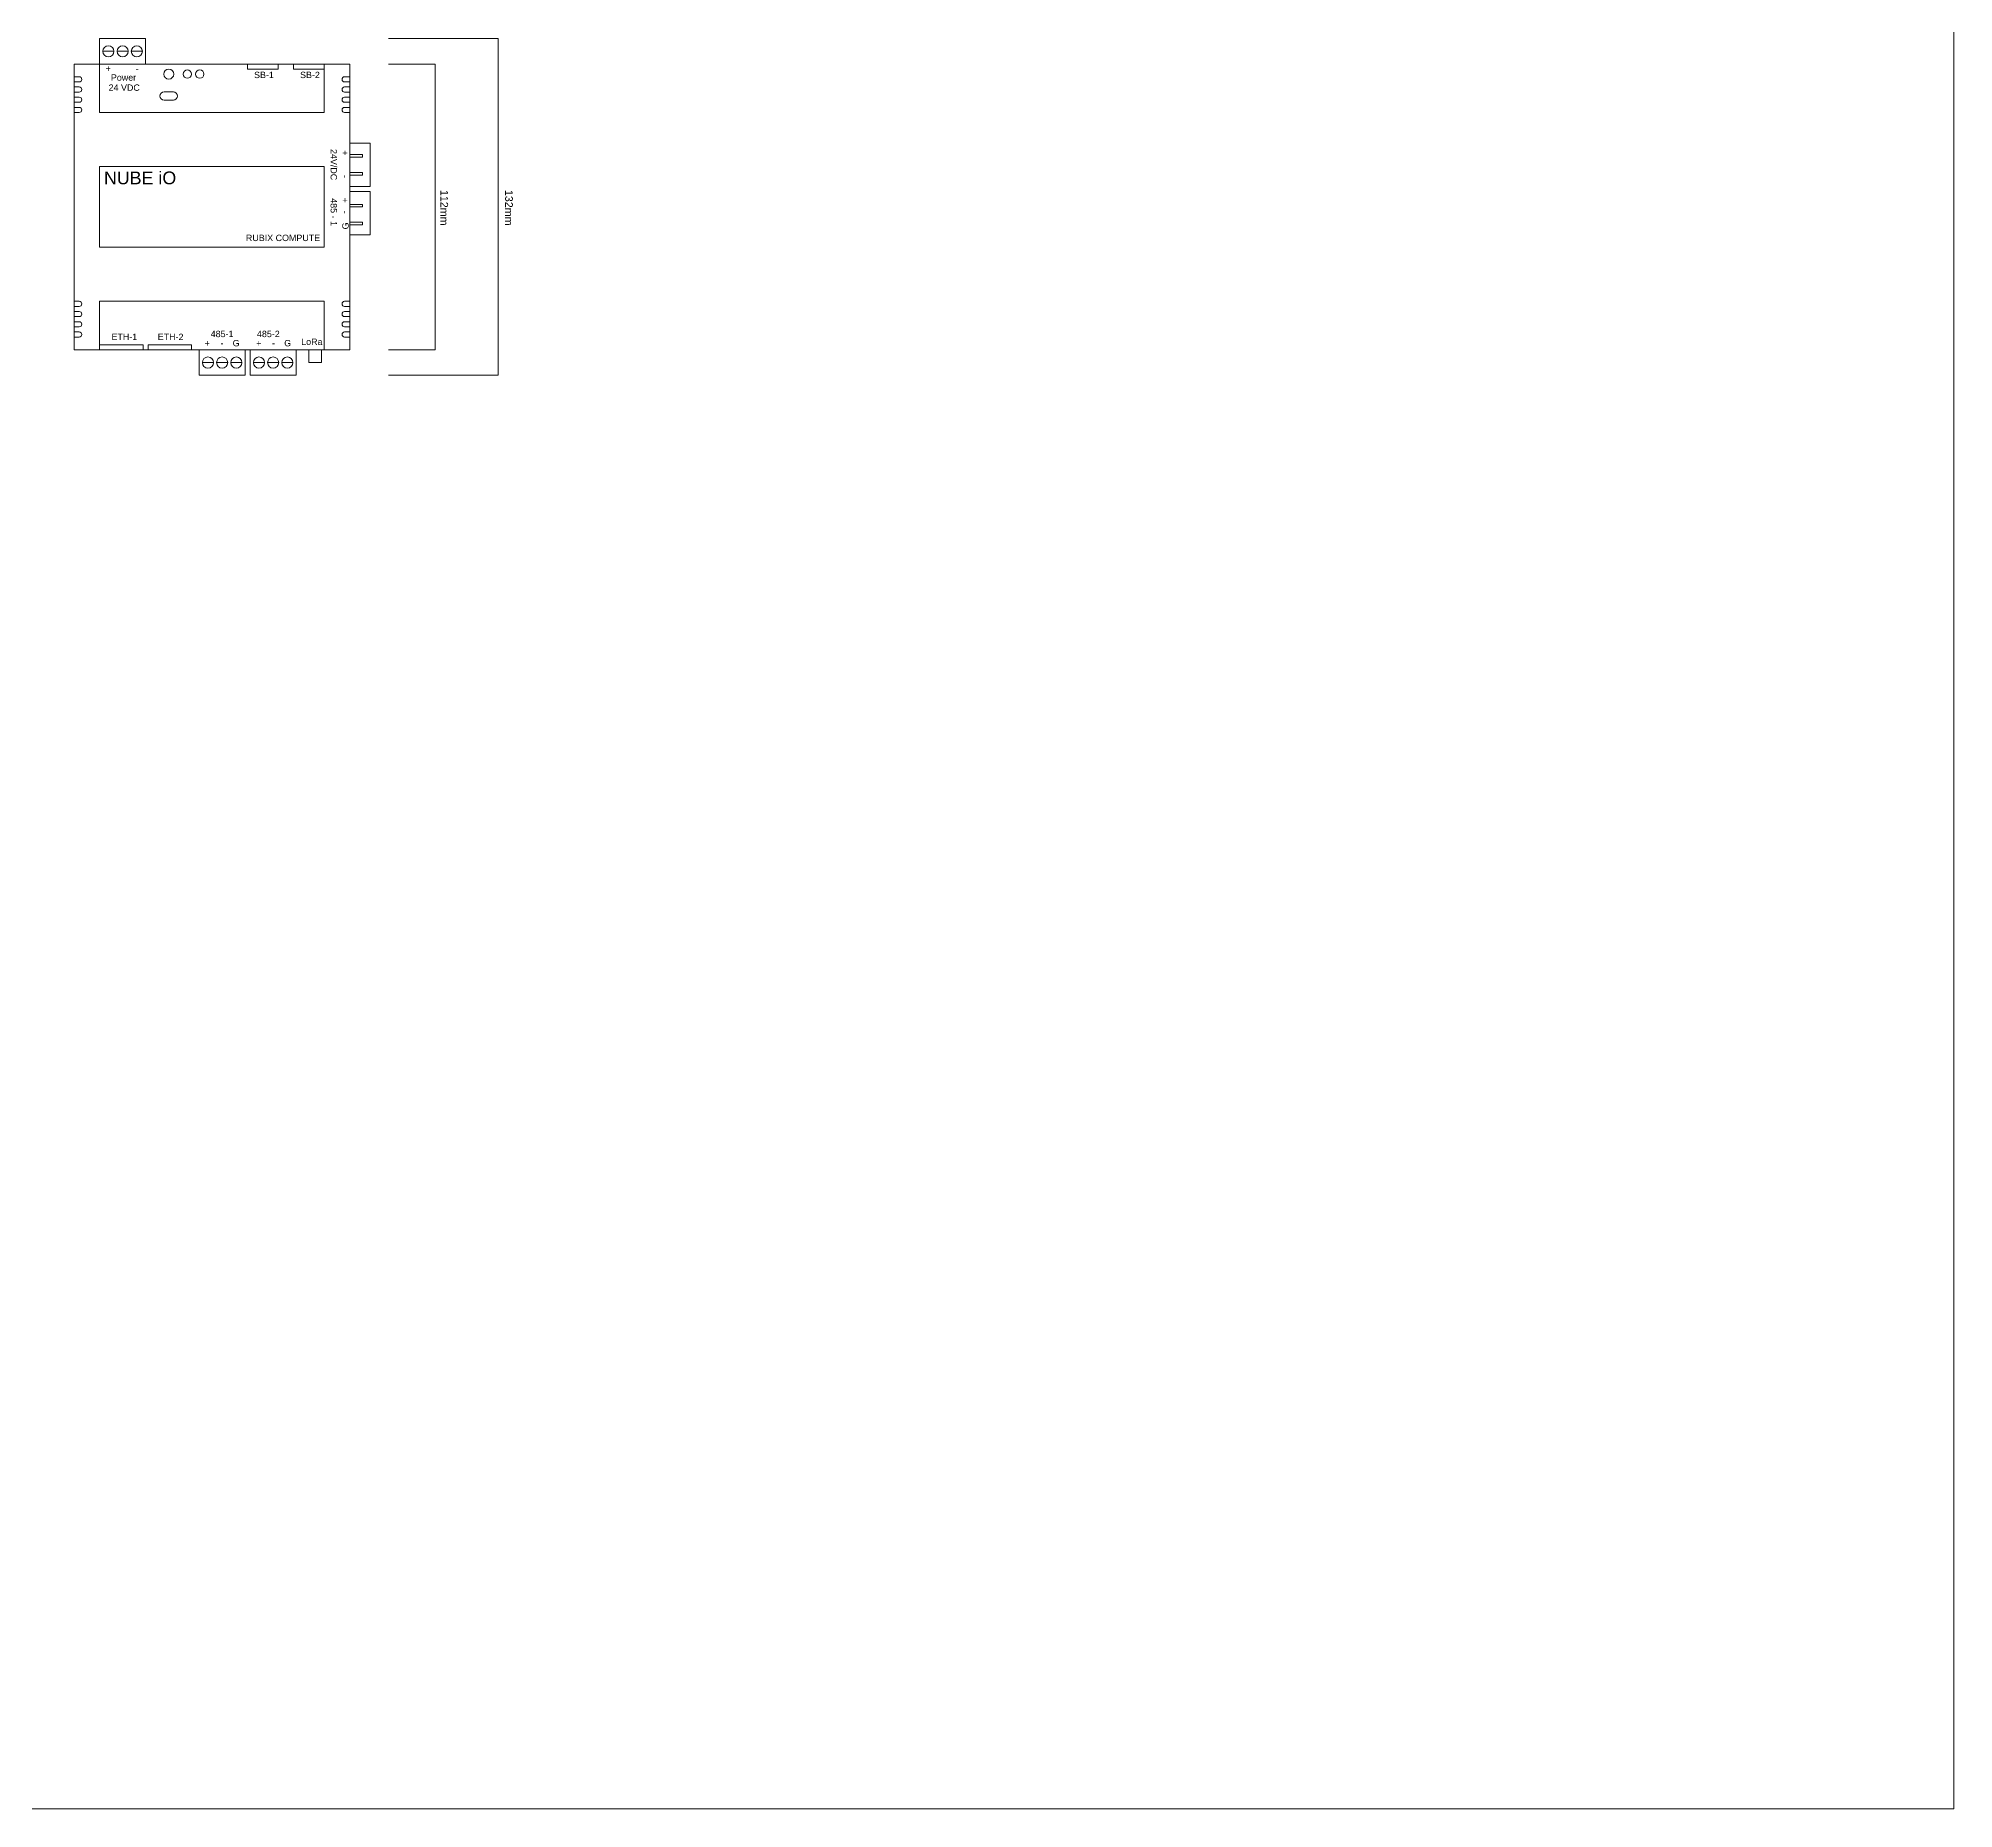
# Model space of a CAD drawing. Header units: millimetres. Extents: x 22177 to 23582, y 7910 to 9192.
# Drawn here: x 22831 to 23582, y 7910 to 8604 of the extents above; entities that cross this region are included whole.
import ezdxf

# ---------------------------------------------------------------- set-up
doc = ezdxf.new("R2010")
doc.units = ezdxf.units.MM
doc.layers.add('-COMPONENTS', color=7, linetype='Continuous', lineweight=9)
doc.layers.add('-POWER WIRING', color=1, linetype='Continuous', lineweight=9)
doc.styles.get("Standard").update_dxf_attribs({"font": 'arial.ttf'})

msp = doc.modelspace()

# ---------------------------------------------------------------- linework, layer by layer
at = {"layer": '-COMPONENTS'}
for p, q in [((23581.85, 7909.9), (23581.85, 9057.06)), ((22873.19, 8603.71), (22855.19, 8603.71)), ((22855.19, 8603.71), (22855.19, 8593.71)), ((22873.19, 8593.71), (22873.19, 8603.71)), ((22968.4, 8603.71), (23011.43, 8603.71)), ((23011.43, 8603.71), (23011.43, 8471.71)), ((22856.44, 8598.71), (22860.8, 8598.71)), ((22862, 8598.71), (22866.37, 8598.71)), ((22867.57, 8598.71), (22871.94, 8598.71)), ((22953.19, 8593.71), (22845.19, 8593.71)), ((22845.19, 8593.71), (22845.19, 8481.71)), ((22845.19, 8593.71), (22855.19, 8593.71)), ((22847.19, 8588.71), (22845.19, 8588.71)), ((22855.19, 8593.71), (22855.19, 8574.71)), ((22855.19, 8593.71), (22873.19, 8593.71)), ((22913.19, 8591.71), (22913.19, 8593.71)), ((22913.19, 8593.71), (22925.19, 8593.71)), ((22925.19, 8591.71), (22913.19, 8591.71)), ((22914.69, 8593.71), (22923.69, 8593.71)), ((22919.19, 8593.71), (22917.69, 8593.71)), ((22919.19, 8593.71), (22920.69, 8593.71)), ((22931.19, 8593.71), (22925.19, 8593.71)), ((22931.19, 8593.71), (22925.19, 8593.71)), ((22925.19, 8593.71), (22925.19, 8591.71)), ((22943.19, 8593.71), (22931.19, 8593.71)), ((22931.19, 8593.71), (22931.19, 8591.71)), ((22931.19, 8593.71), (22943.19, 8593.71)), ((22931.19, 8591.71), (22943.19, 8591.71)), ((22953.19, 8593.71), (22943.19, 8593.71)), ((22943.19, 8593.71), (22943.19, 8574.71)), ((22953.19, 8588.71), (22951.19, 8588.71)), ((22953.19, 8481.71), (22953.19, 8593.71)), ((22953.19, 8593.71), (22953.19, 8562.71)), ((22968.4, 8593.71), (22986.69, 8593.71)), ((22986.69, 8593.71), (22986.69, 8481.71)), ((22845.19, 8586.71), (22847.19, 8586.71)), ((22847.19, 8584.71), (22845.19, 8584.71)), ((22845.19, 8582.71), (22847.19, 8582.71)), ((22847.19, 8580.71), (22845.19, 8580.71)), ((22880.44, 8582.81), (22884.08, 8582.81)), ((22951.19, 8586.71), (22953.19, 8586.71)), ((22953.19, 8584.71), (22951.19, 8584.71)), ((22951.19, 8582.71), (22953.19, 8582.71)), ((22953.19, 8580.71), (22951.19, 8580.71)), ((22845.19, 8578.71), (22847.19, 8578.71)), ((22847.19, 8576.71), (22845.19, 8576.71)), ((22845.19, 8574.71), (22847.19, 8574.71)), ((22855.19, 8574.71), (22943.19, 8574.71)), ((22880.44, 8579.55), (22884.08, 8579.55)), ((22951.19, 8578.71), (22953.19, 8578.71)), ((22953.19, 8576.71), (22951.19, 8576.71)), ((22951.19, 8574.71), (22953.19, 8574.71)), ((22953.19, 8562.71), (22961.19, 8562.71)), ((22953.19, 8562.71), (22953.19, 8557.21)), ((22958.19, 8558.21), (22953.19, 8558.21)), ((22958.19, 8557.21), (22958.19, 8558.21)), ((22961.19, 8562.71), (22961.19, 8545.71)), ((22855.19, 8553.49), (22943.19, 8553.49)), ((22855.19, 8537.71), (22855.19, 8553.49)), ((22943.19, 8537.71), (22943.19, 8553.49)), ((22953.19, 8557.21), (22958.19, 8557.21)), ((22953.19, 8545.71), (22953.19, 8551.21)), ((22953.19, 8551.21), (22958.19, 8551.21)), ((22958.19, 8551.21), (22958.19, 8550.21)), ((22958.19, 8550.21), (22953.19, 8550.21)), ((22961.19, 8545.71), (22953.19, 8545.71)), ((22953.19, 8545.71), (22953.19, 8543.71)), ((22953.19, 8543.71), (22961.19, 8543.71)), ((22953.19, 8543.71), (22953.19, 8538.71)), ((22961.19, 8543.71), (22961.19, 8526.71)), ((22855.19, 8537.71), (22855.19, 8521.93)), ((22943.19, 8537.71), (22943.19, 8521.93)), ((22958.19, 8538.71), (22953.19, 8538.71)), ((22953.19, 8537.71), (22958.19, 8537.71)), ((22958.19, 8537.71), (22958.19, 8538.71)), ((22953.19, 8531.71), (22958.19, 8531.71)), ((22958.19, 8530.71), (22953.19, 8530.71)), ((22958.19, 8531.71), (22958.19, 8530.71)), ((22855.19, 8521.93), (22943.19, 8521.93)), ((22961.19, 8526.71), (22953.19, 8526.71)), ((22847.19, 8500.71), (22845.19, 8500.71)), ((22845.19, 8498.71), (22847.19, 8498.71)), ((22855.19, 8481.71), (22855.19, 8500.71)), ((22855.19, 8500.71), (22943.19, 8500.71)), ((22943.19, 8481.71), (22943.19, 8500.71)), ((22953.19, 8500.71), (22951.19, 8500.71)), ((22951.19, 8498.71), (22953.19, 8498.71)), ((22847.19, 8496.71), (22845.19, 8496.71)), ((22845.19, 8494.71), (22847.19, 8494.71)), ((22847.19, 8492.71), (22845.19, 8492.71)), ((22845.19, 8490.71), (22847.19, 8490.71)), ((22953.19, 8496.71), (22951.19, 8496.71)), ((22951.19, 8494.71), (22953.19, 8494.71)), ((22953.19, 8492.71), (22951.19, 8492.71)), ((22951.19, 8490.71), (22953.19, 8490.71)), ((22847.19, 8488.71), (22845.19, 8488.71)), ((22845.19, 8486.71), (22847.19, 8486.71)), ((22872.19, 8483.71), (22855.19, 8483.71)), ((22872.19, 8481.71), (22872.19, 8483.71)), ((22874.19, 8481.71), (22874.19, 8483.71)), ((22874.19, 8483.71), (22891.19, 8483.71)), ((22891.19, 8483.71), (22891.19, 8481.71)), ((22953.19, 8488.71), (22951.19, 8488.71)), ((22951.19, 8486.71), (22953.19, 8486.71)), ((22845.19, 8481.71), (22953.19, 8481.71)), ((22845.19, 8481.71), (22855.19, 8481.71)), ((22855.19, 8481.71), (22873.19, 8481.71)), ((22855.19, 8481.71), (22872.19, 8481.71)), ((22868.19, 8481.71), (22859.19, 8481.71)), ((22863.69, 8481.71), (22862.19, 8481.71)), ((22863.69, 8481.71), (22865.19, 8481.71)), ((22872.19, 8481.71), (22874.19, 8481.71)), ((22873.19, 8481.71), (22875.19, 8481.71)), ((22894.19, 8471.71), (22894.19, 8481.71)), ((22895.44, 8476.71), (22899.8, 8476.71)), ((22901, 8476.71), (22905.37, 8476.71)), ((22906.57, 8476.71), (22910.94, 8476.71)), ((22914.19, 8481.71), (22912.19, 8481.71)), ((22912.19, 8481.71), (22912.19, 8471.71)), ((22914.19, 8471.71), (22914.19, 8481.71)), ((22915.44, 8476.71), (22919.8, 8476.71)), ((22921, 8476.71), (22925.37, 8476.71)), ((22926.57, 8476.71), (22930.94, 8476.71)), ((22937.19, 8481.71), (22931.19, 8481.71)), ((22937.19, 8481.71), (22932.19, 8481.71)), ((22932.19, 8481.71), (22932.19, 8471.71)), ((22937.19, 8476.71), (22937.19, 8481.71)), ((22937.19, 8476.71), (22937.19, 8477.71)), ((22942.19, 8476.71), (22937.19, 8476.71)), ((22942.19, 8476.71), (22937.19, 8476.71)), ((22953.19, 8481.71), (22942.19, 8481.71)), ((22942.19, 8481.71), (22942.19, 8476.71)), ((22942.19, 8476.71), (22942.19, 8477.71)), ((22953.19, 8481.71), (22943.19, 8481.71)), ((22968.4, 8481.71), (22986.69, 8481.71)), ((22912.19, 8471.71), (22894.19, 8471.71)), ((22932.19, 8471.71), (22914.19, 8471.71)), ((22968.4, 8471.71), (23011.43, 8471.71)), ((22177.46, 7909.9), (23581.85, 7909.9))]:
    msp.add_line(p, q, dxfattribs=at)
for centre, radius in [((22858.62, 8598.71), 2.18), ((22864.19, 8598.71), 2.18), ((22869.76, 8598.71), 2.18), ((22882.26, 8589.77), 1.96), ((22889.54, 8589.77), 1.63), ((22894.43, 8589.77), 1.63), ((22897.62, 8476.71), 2.18), ((22903.19, 8476.71), 2.18), ((22908.76, 8476.71), 2.18), ((22917.62, 8476.71), 2.18), ((22923.19, 8476.71), 2.18), ((22928.76, 8476.71), 2.18)]:
    msp.add_circle(centre, radius, dxfattribs=at)
for centre, radius, start, end in [((22847.19, 8587.71), 1, 270, 90), ((22951.19, 8587.71), 1, 90, 270), ((22847.19, 8583.71), 1, 270, 90), ((22847.19, 8579.71), 1, 270, 90), ((22880.44, 8581.18), 1.63, 90, 270), ((22884.08, 8581.18), 1.63, 270, 90), ((22951.19, 8583.71), 1, 90, 270), ((22951.19, 8579.71), 1, 90, 270), ((22847.19, 8575.71), 1, 270, 90), ((22951.19, 8575.71), 1, 90, 270), ((22847.19, 8499.71), 1, 270, 90), ((22951.19, 8499.71), 1, 90, 270), ((22847.19, 8495.71), 1, 270, 90), ((22847.19, 8491.71), 1, 270, 90), ((22951.19, 8495.71), 1, 90, 270), ((22951.19, 8491.71), 1, 90, 270), ((22847.19, 8487.71), 1, 270, 90), ((22951.19, 8487.71), 1, 90, 270)]:
    msp.add_arc(centre, radius, start, end, dxfattribs=at)
at = {"layer": '-POWER WIRING'}
msp.add_line((22953.19, 8588.71), (22953.19, 8593.71), dxfattribs=at)

# ---------------------------------------------------------------- texts
at = {"layer": '-COMPONENTS'}
for s, height, rotation, p in [('+', 2.5, 360, (22857.55, 8590.71)), ('Power', 2.5, 360, (22859.6, 8587.18)), ('-', 2.5, 360, (22869.28, 8590.71)), ('SB-1', 2.5, 360, (22915.71, 8588.19)), ('SB-2', 2.5, 360, (22933.74, 8588.19)), ('24 VDC', 2.5, 360, (22858.7, 8583.21)), ('24V/DC', 2.5, 270, (22945.69, 8560.4)), ('+', 2.5, 270, (22950.14, 8559.9)), ('NUBE iO', 5, 360, (22856.87, 8546.58)), ('-', 2.5, 270, (22950.14, 8550.24)), ('112mm', 3, 270, (22988.75, 8544.38)), ('132mm', 3, 270, (23014.12, 8544.38)), ('485 - 1', 2.5, 270, (22945.69, 8541.12)), ('+', 2.5, 270, (22950.14, 8541.37)), ('-', 2.5, 270, (22950.14, 8536.2)), ('G', 2.5, 90, (22952.78, 8528.9)), ('RUBIX COMPUTE', 2.5, 360, (22912.51, 8524.31)), ('ETH-1', 2.5, 360, (22859.82, 8485.51)), ('ETH-2', 2.5, 360, (22877.95, 8485.51)), ('+', 2.5, 360, (22896.36, 8483.07)), ('485-1', 2.5, 360, (22898.71, 8486.67)), ('-', 2.5, 360, (22902.54, 8483.07)), ('G', 2.5, 360, (22907.32, 8483.07)), ('+', 2.5, 360, (22916.56, 8483.07)), ('485-2', 2.5, 360, (22916.84, 8486.67)), ('-', 2.5, 360, (22922.74, 8483.07)), ('G', 2.5, 360, (22927.52, 8483.07)), ('LoRa', 2.5, 360, (22934.18, 8483.63))]:
    msp.add_text(s, height=height, rotation=rotation, dxfattribs=at).set_placement(p)

doc.saveas('drawing.dxf')
